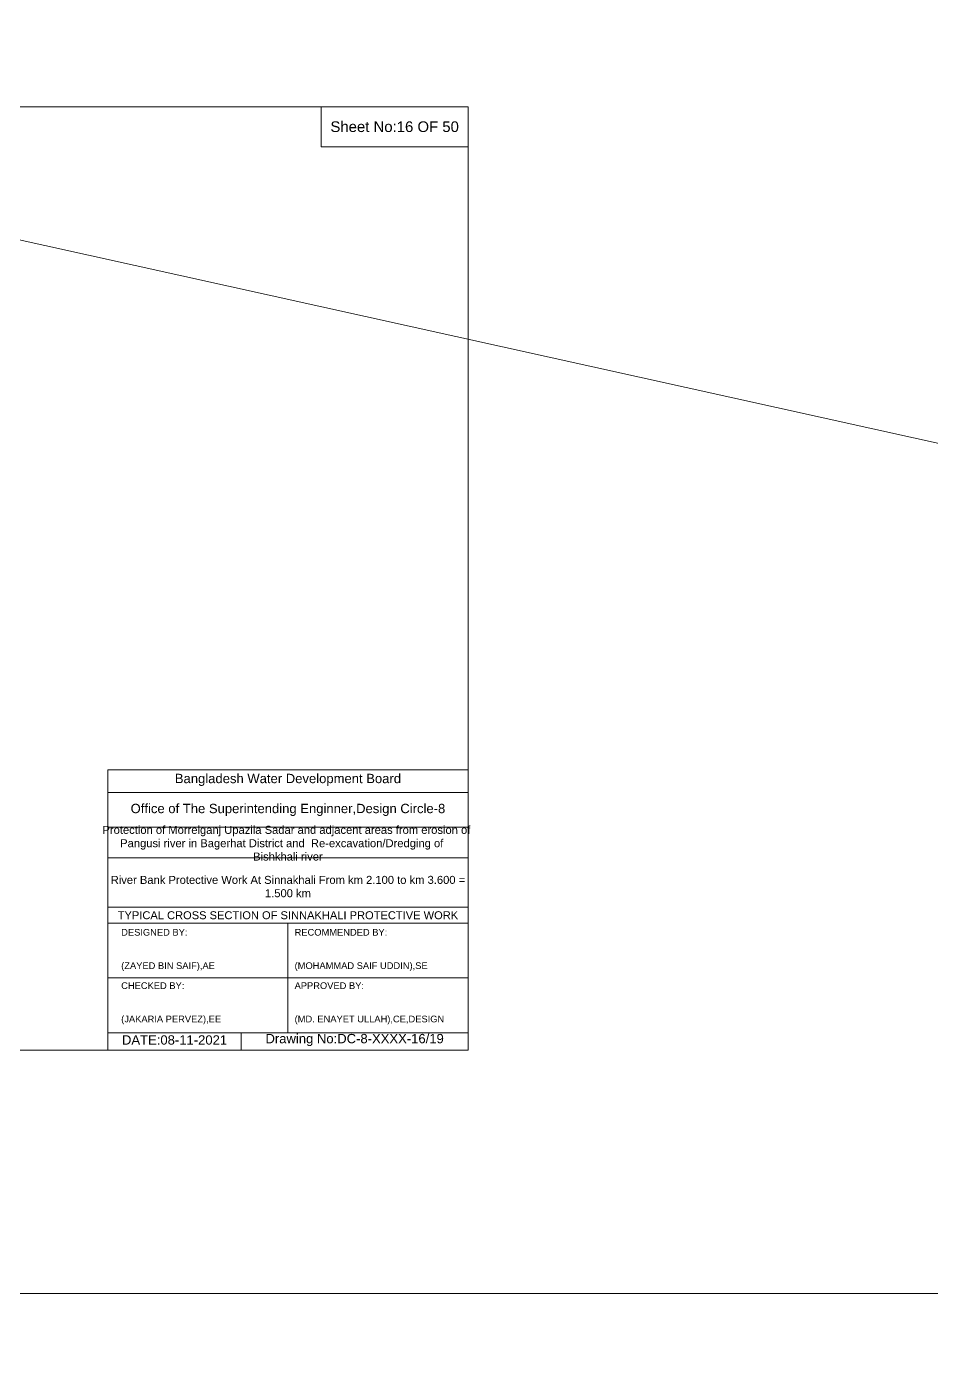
# Model space of a CAD drawing. Header units: inches. Extents: x 66615 to 414904, y -29123 to 90068.
# Drawn here: x 331254 to 338033, y 22984 to 33054 of the extents above; entities that cross this region are included whole.
import ezdxf

# ---------------------------------------------------------------- set-up
doc = ezdxf.new("R2010")
doc.units = ezdxf.units.IN
doc.header["$LTSCALE"] = 7
doc.header["$MEASUREMENT"] = 0
doc.layers.add('Cross Section Labels', color=7, linetype='Continuous', lineweight=9)
doc.layers.add('Long Section Labels', color=7, linetype='Continuous', lineweight=9)
doc.styles.get("Standard").update_dxf_attribs({"font": 'arial.ttf'})

msp = doc.modelspace()

# ---------------------------------------------------------------- linework, layer by layer
at = {"layer": 'Cross Section Labels'}
for points in [[(324560.9187, 32454.87399), (334560.9187, 32454.87399), (334560.9187, 25383.87399), (324560.9187, 25383.87399)], [(333460.9187, 32454.87399), (334560.9187, 32454.87399), (334560.9187, 32154.87399), (333460.9187, 32154.87399)]]:
    msp.add_lwpolyline(points, close=True, dxfattribs=at)
for points in [[(331860.9187, 25383.87399), (331860.9187, 27483.87399), (334560.9187, 27483.87399)], [(331860.9187, 27313.87399), (334560.9187, 27313.87399)], [(331860.9187, 27053.87399), (334560.9187, 27053.87399)], [(331860.9187, 26823.87399), (334560.9187, 26823.87399)], [(331860.9187, 26453.87399), (334560.9187, 26453.87399)], [(331860.9187, 26333.87399), (334560.9187, 26333.87399)], [(333210.9187, 26333.87399), (333210.9187, 25513.87399)], [(331860.9187, 25923.87399), (334560.9187, 25923.87399)], [(331860.9187, 25513.87399), (334560.9187, 25513.87399)], [(332860.9187, 25513.87399), (332860.9187, 25383.87399)]]:
    msp.add_lwpolyline(points, dxfattribs=at)
at = {"layer": 'Long Section Labels'}
msp.add_line((66615.45744, 90067.95473), (414903.83709, 12914.81126), dxfattribs=at)
msp.add_lwpolyline([(98754.29964, 52421.02197), (386086.98462, 52421.02197), (386086.98462, 23559.568), (98754.29964, 23559.568)], close=True, dxfattribs=at)

# ---------------------------------------------------------------- texts
at = {"layer": 'Cross Section Labels', "attachment_point": 5}
for s, insert, char_height in [('Sheet No:16 OF 50', (334010.9187, 32304.87399), 80), ('Bangladesh Water Development Board', (333210.9187, 27408.87399), 70), ('Office of The Superintending Enginner,Design Circle-8', (333210.9187, 27183.87399), 70)]:
    msp.add_mtext(s, dxfattribs=dict(at, insert=insert, char_height=char_height))
at = {"layer": 'Cross Section Labels'}
for s, insert, char_height, width, attachment_point in [('Protection of Morrelganj Upazila Sadar and adjacent areas from erosion of  Pangusi river in Bagerhat District and  Re-excavation/Dredging of     Bishkhali river', (333210.9187, 26933.87399), 60, 2800, 5), ('River Bank Protective Work At Sinnakhali From km 2.100 to km 3.600 = 1.500 km', (333210.9187, 26608.87399), 60, 2700, 5), ('TYPICAL CROSS SECTION OF SINNAKHALI PROTECTIVE WORK', (333210.9187, 26393.87399), 59.5765532, 2800, 5), ('DESIGNED BY:^J^J^J(ZAYED BIN SAIF),AE', (331960.9187, 26133.87399), 50, 1400, 4), ('RECOMMENDED BY:^J^J^J(MOHAMMAD SAIF UDDIN),SE', (333260.9187, 26133.87399), 50, 1400, 4), ('CHECKED BY:^J^J^J(JAKARIA PERVEZ),EE', (331960.9187, 25733.87399), 50, 1400, 4), ('APPROVED BY:^J^J^J(MD. ENAYET ULLAH),CE,DESIGN', (333260.9187, 25733.87399), 50, 1400, 4), ('DATE:08-11-2021', (332360.9187, 25458.87399), 70, 1400, 5), ('Drawing No:DC-8-XXXX-16/19', (333710.9187, 25458.87399), 70, 2200, 5)]:
    msp.add_mtext(s, dxfattribs=dict(at, insert=insert, char_height=char_height, width=width, attachment_point=attachment_point))

doc.saveas('drawing.dxf')
